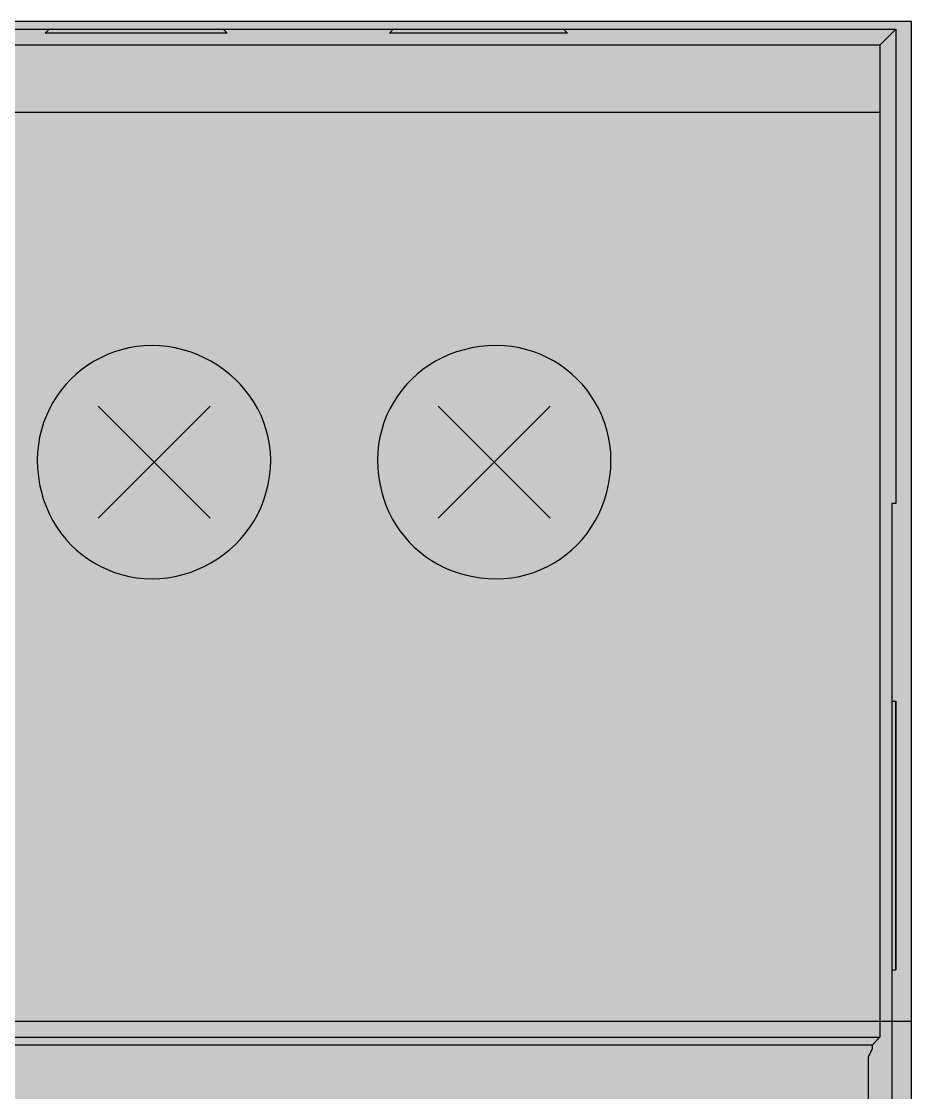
# Model space of a CAD drawing. Header units: millimetres. Extents: x 0 to 966, y -664 to 90.
# Drawn here: x 624.16 to 644, y -63.89 to -40 of the extents above; entities that cross this region are included whole.
import ezdxf

# ---------------------------------------------------------------- set-up
doc = ezdxf.new("R2010")
doc.units = ezdxf.units.MM
for name, color, linetype in [('HDL_BODY', 7, 'Continuous'), ('HDL_COLOUR', 7, 'Continuous'), ('HDL_DETAIL', 7, 'Continuous'), ('HDL_PRINT', 7, 'Continuous')]:
    doc.layers.add(name, color=color, linetype=linetype)

# ---------------------------------------------------------------- blocks, each defined once
blk = doc.blocks.new('M_R8.16.1_FRONT')
at = {"layer": 'HDL_BODY', "true_color": 0x202126}
blk.add_hatch(color=250, dxfattribs=at).paths.add_polyline_path([(0, 0), (144, 0), (144, 90), (0, 90)])
at = {"layer": 'HDL_BODY', "true_color": 0x2a2a30}
blk.add_hatch(color=250, dxfattribs=at).paths.add_polyline_path([(0.4, 20.52), (143.6, 20.52), (143.6, 68.31), (0.4, 68.31)])
at = {"layer": 'HDL_COLOUR', "true_color": 0x1a332c}
for points in [[(129.716, 80.215), (129.71, 80.39), (129.691, 80.562), (129.66, 80.73), (129.618, 80.894), (129.565, 81.054), (129.501, 81.209), (129.427, 81.36), (129.344, 81.504), (129.251, 81.643), (129.15, 81.776), (129.04, 81.902), (128.922, 82.022), (128.797, 82.134), (128.666, 82.238), (128.527, 82.334), (128.383, 82.421), (128.234, 82.5), (128.079, 82.57), (127.92, 82.629), (127.756, 82.679), (127.589, 82.719), (127.419, 82.747), (127.246, 82.765), (127.07, 82.771), (126.896, 82.765), (126.724, 82.747), (126.556, 82.719), (126.391, 82.679), (126.231, 82.629), (126.076, 82.57), (125.926, 82.5), (125.781, 82.421), (125.642, 82.334), (125.509, 82.238), (125.382, 82.134), (125.263, 82.022), (125.151, 81.902), (125.047, 81.776), (124.951, 81.643), (124.863, 81.504), (124.784, 81.36), (124.715, 81.209), (124.655, 81.054), (124.605, 80.894), (124.566, 80.73), (124.537, 80.562), (124.52, 80.39), (124.514, 80.215), (124.52, 80.03), (124.537, 79.848), (124.566, 79.671), (124.605, 79.499), (124.655, 79.331), (124.715, 79.169), (124.784, 79.013), (124.863, 78.863), (124.951, 78.719), (125.047, 78.582), (125.151, 78.453), (125.263, 78.33), (125.382, 78.216), (125.509, 78.11), (125.642, 78.012), (125.781, 77.923), (125.926, 77.843), (126.076, 77.773), (126.231, 77.712), (126.391, 77.662), (126.556, 77.622), (126.724, 77.594), (126.896, 77.576), (127.07, 77.57), (127.246, 77.576), (127.419, 77.594), (127.589, 77.622), (127.756, 77.662), (127.92, 77.712), (128.079, 77.773), (128.234, 77.843), (128.383, 77.923), (128.527, 78.012), (128.666, 78.11), (128.797, 78.216), (128.922, 78.33), (129.04, 78.453), (129.15, 78.582), (129.251, 78.719), (129.344, 78.863), (129.427, 79.013), (129.501, 79.169), (129.565, 79.331), (129.618, 79.499), (129.66, 79.671), (129.691, 79.848), (129.71, 80.03), (129.716, 80.215)], [(137.299, 80.215), (137.294, 80.39), (137.276, 80.562), (137.247, 80.73), (137.208, 80.894), (137.158, 81.054), (137.098, 81.209), (137.029, 81.36), (136.95, 81.504), (136.862, 81.643), (136.766, 81.776), (136.662, 81.902), (136.55, 82.022), (136.431, 82.134), (136.305, 82.238), (136.172, 82.334), (136.033, 82.421), (135.888, 82.5), (135.737, 82.57), (135.582, 82.629), (135.422, 82.679), (135.258, 82.719), (135.09, 82.747), (134.918, 82.765), (134.743, 82.771), (134.557, 82.765), (134.376, 82.747), (134.199, 82.719), (134.026, 82.679), (133.859, 82.629), (133.697, 82.57), (133.54, 82.5), (133.39, 82.421), (133.247, 82.334), (133.11, 82.238), (132.98, 82.134), (132.858, 82.022), (132.743, 81.902), (132.637, 81.776), (132.539, 81.643), (132.45, 81.504), (132.37, 81.36), (132.3, 81.209), (132.239, 81.054), (132.189, 80.894), (132.149, 80.73), (132.121, 80.562), (132.103, 80.39), (132.097, 80.215), (132.103, 80.037), (132.119, 79.862), (132.145, 79.692), (132.182, 79.526), (132.228, 79.364), (132.284, 79.208), (132.349, 79.056), (132.423, 78.91), (132.506, 78.77), (132.596, 78.636), (132.695, 78.509), (132.802, 78.388), (132.915, 78.274), (133.036, 78.168), (133.164, 78.069), (133.298, 77.979), (133.438, 77.896), (133.584, 77.822), (133.735, 77.757), (133.892, 77.701), (134.053, 77.655), (134.22, 77.618), (134.39, 77.592), (134.565, 77.576), (134.743, 77.57), (134.918, 77.576), (135.09, 77.594), (135.258, 77.622), (135.422, 77.662), (135.582, 77.712), (135.737, 77.773), (135.888, 77.843), (136.033, 77.923), (136.172, 78.012), (136.305, 78.11), (136.431, 78.216), (136.55, 78.33), (136.662, 78.453), (136.766, 78.582), (136.862, 78.719), (136.95, 78.863), (137.029, 79.013), (137.098, 79.169), (137.158, 79.331), (137.208, 79.499), (137.247, 79.671), (137.276, 79.848), (137.294, 80.03), (137.299, 80.215)]]:
    blk.add_hatch(color=250, dxfattribs=at).paths.add_polyline_path(points)
at = {"layer": 'HDL_COLOUR', "true_color": 0x9ea4a8}
for points in [[(128.936, 80.17), (128.92, 80.408), (128.874, 80.642), (128.797, 80.867), (128.692, 81.081), (128.56, 81.278), (128.403, 81.457), (128.224, 81.614), (128.025, 81.747), (127.812, 81.852), (127.586, 81.929), (127.353, 81.975), (127.115, 81.991), (126.877, 81.975), (126.644, 81.929), (126.418, 81.852), (126.205, 81.747), (126.007, 81.614), (125.828, 81.457), (125.671, 81.278), (125.538, 81.081), (125.433, 80.867), (125.356, 80.642), (125.31, 80.408), (125.294, 80.17), (125.31, 79.933), (125.356, 79.699), (125.433, 79.474), (125.538, 79.26), (125.671, 79.062), (125.828, 78.883), (126.007, 78.726), (126.205, 78.594), (126.418, 78.489), (126.644, 78.412), (126.877, 78.366), (127.115, 78.35), (127.353, 78.366), (127.586, 78.412), (127.812, 78.489), (128.025, 78.594), (128.224, 78.726), (128.403, 78.883), (128.56, 79.062), (128.692, 79.26), (128.797, 79.474), (128.874, 79.699), (128.92, 79.933)], [(136.519, 80.17), (136.504, 80.408), (136.457, 80.642), (136.38, 80.867), (136.275, 81.081), (136.143, 81.278), (135.986, 81.457), (135.807, 81.614), (135.609, 81.747), (135.395, 81.852), (135.17, 81.929), (134.936, 81.975), (134.698, 81.991), (134.461, 81.975), (134.227, 81.929), (134.001, 81.852), (133.788, 81.747), (133.59, 81.614), (133.411, 81.457), (133.254, 81.278), (133.121, 81.081), (133.016, 80.867), (132.94, 80.642), (132.893, 80.408), (132.877, 80.17), (132.893, 79.933), (132.94, 79.699), (133.016, 79.474), (133.121, 79.26), (133.254, 79.062), (133.411, 78.883), (133.59, 78.726), (133.788, 78.594), (134.001, 78.489), (134.227, 78.412), (134.461, 78.366), (134.698, 78.35), (134.936, 78.366), (135.17, 78.412), (135.395, 78.489), (135.609, 78.594), (135.807, 78.726), (135.986, 78.883), (136.143, 79.062), (136.275, 79.26), (136.38, 79.474), (136.457, 79.699), (136.504, 79.933)]]:
    blk.add_hatch(color=253, dxfattribs=at).paths.add_polyline_path(points)
at = {"layer": 'HDL_PRINT', "true_color": 0xdee1e9}
for points in [[(127.246, 82.771), (126.895, 82.771), (126.895, 85.415), (129.627, 85.415), (131.567, 83.476), (131.302, 83.211), (129.451, 85.064), (127.246, 85.064), (127.246, 82.771)], [(134.919, 82.771), (134.564, 82.771), (134.564, 85.064), (132.008, 85.064), (132.008, 85.415), (134.919, 85.415), (134.919, 82.771)], [(129.627, 75.28), (130.862, 77.481), (132.183, 75.279), (129.627, 75.28)], [(126.63, 75.28), (126.365, 75.28), (126.365, 76.6), (126.36, 76.568), (126.345, 76.544), (126.323, 76.523), (126.295, 76.504), (126.262, 76.484), (126.226, 76.458), (126.189, 76.425), (126.145, 76.418), (126.103, 76.402), (126.067, 76.38), (126.037, 76.359), (126.018, 76.342), (126.011, 76.336), (126.011, 76.514), (126.049, 76.551), (126.087, 76.589), (126.125, 76.626), (126.163, 76.664), (126.201, 76.701), (126.239, 76.739), (126.276, 76.776), (126.314, 76.781), (126.35, 76.796), (126.384, 76.818), (126.412, 76.847), (126.435, 76.88), (126.449, 76.916), (126.454, 76.954), (126.63, 76.954), (126.63, 75.28)], [(127.07, 75.72), (127.335, 75.72), (127.336, 75.676), (127.338, 75.635), (127.346, 75.599), (127.361, 75.57), (127.385, 75.551), (127.422, 75.544), (127.46, 75.507), (127.488, 75.481), (127.511, 75.466), (127.534, 75.458), (127.562, 75.455), (127.6, 75.455), (127.637, 75.455), (127.675, 75.457), (127.713, 75.462), (127.75, 75.472), (127.789, 75.488), (127.827, 75.511), (127.865, 75.544), (127.897, 75.581), (127.92, 75.619), (127.935, 75.657), (127.945, 75.695), (127.949, 75.733), (127.951, 75.771), (127.951, 75.809), (127.951, 75.879), (127.949, 75.94), (127.945, 75.993), (127.935, 76.04), (127.92, 76.082), (127.897, 76.122), (127.865, 76.16), (127.831, 76.165), (127.804, 76.178), (127.779, 76.195), (127.75, 76.214), (127.714, 76.232), (127.665, 76.244), (127.6, 76.249), (127.593, 76.243), (127.574, 76.226), (127.544, 76.205), (127.508, 76.183), (127.466, 76.167), (127.422, 76.16), (127.335, 76.071), (127.16, 76.071), (127.335, 76.954), (128.13, 76.954), (128.13, 76.69), (127.422, 76.69), (127.335, 76.249), (127.397, 76.282), (127.452, 76.313), (127.501, 76.343), (127.544, 76.369), (127.584, 76.392), (127.62, 76.41), (127.654, 76.421), (127.686, 76.425), (127.749, 76.421), (127.805, 76.41), (127.853, 76.392), (127.897, 76.369), (127.936, 76.343), (127.973, 76.313), (128.007, 76.282), (128.041, 76.249), (128.074, 76.212), (128.106, 76.169), (128.135, 76.122), (128.162, 76.072), (128.184, 76.023), (128.201, 75.976), (128.212, 75.933), (128.216, 75.895), (128.212, 75.833), (128.201, 75.777), (128.184, 75.725), (128.162, 75.675), (128.135, 75.625), (128.106, 75.573), (128.074, 75.517), (128.041, 75.455), (128.003, 75.422), (127.959, 75.39), (127.908, 75.36), (127.853, 75.334), (127.793, 75.312), (127.731, 75.294), (127.666, 75.283), (127.6, 75.28), (127.557, 75.284), (127.507, 75.297), (127.451, 75.313), (127.395, 75.332), (127.34, 75.349), (127.289, 75.361), (127.246, 75.366), (127.217, 75.403), (127.195, 75.446), (127.176, 75.493), (127.159, 75.543), (127.142, 75.592), (127.123, 75.639), (127.1, 75.683), (127.07, 75.72)], [(134.213, 75.279), (134.038, 75.279), (134.038, 76.6), (134, 76.564), (133.971, 76.536), (133.948, 76.514), (133.925, 76.491), (133.897, 76.463), (133.859, 76.425), (133.822, 76.42), (133.784, 76.407), (133.747, 76.39), (133.709, 76.371), (133.672, 76.353), (133.634, 76.341), (133.597, 76.336), (133.597, 76.514), (133.659, 76.547), (133.713, 76.579), (133.762, 76.612), (133.805, 76.645), (133.844, 76.678), (133.88, 76.711), (133.915, 76.743), (133.948, 76.776), (133.982, 76.781), (134.007, 76.796), (134.028, 76.818), (134.047, 76.847), (134.067, 76.88), (134.092, 76.916), (134.124, 76.954), (134.213, 76.954), (134.213, 75.279)], [(129.716, 71.225), (129.716, 74.31), (130.067, 74.31), (130.067, 73.075), (131.657, 73.075), (131.657, 74.31), (132.097, 74.31), (132.097, 71.225), (131.657, 71.225), (131.657, 72.721), (130.067, 72.721), (130.067, 71.225), (129.716, 71.225)]]:
    blk.add_hatch(color=254, dxfattribs=at).paths.add_polyline_path(points)
h = blk.add_hatch(color=254, dxfattribs=at)
h.paths.add_polyline_path([(135.799, 76.514), (135.624, 76.514), (135.586, 76.557), (135.561, 76.598), (135.546, 76.634), (135.538, 76.663), (135.535, 76.683), (135.535, 76.69), (135.497, 76.722), (135.46, 76.745), (135.422, 76.76), (135.385, 76.769), (135.347, 76.774), (135.31, 76.776), (135.273, 76.776), (135.263, 76.776), (135.236, 76.776), (135.196, 76.776), (135.147, 76.776), (135.094, 76.776), (135.089, 76.739), (135.077, 76.701), (135.06, 76.664), (135.042, 76.626), (135.025, 76.589), (135.013, 76.551), (135.008, 76.514), (134.975, 76.476), (134.951, 76.436), (134.935, 76.393), (134.926, 76.345), (134.921, 76.291), (134.919, 76.23), (134.919, 76.16), (134.957, 76.198), (134.985, 76.226), (135.007, 76.249), (135.03, 76.272), (135.057, 76.299), (135.094, 76.336), (135.139, 76.336), (135.183, 76.336), (135.228, 76.336), (135.272, 76.336), (135.316, 76.336), (135.359, 76.336), (135.397, 76.335), (135.435, 76.334), (135.473, 76.329), (135.51, 76.32), (135.548, 76.304), (135.586, 76.281), (135.624, 76.249), (135.676, 76.217), (135.717, 76.178), (135.747, 76.135), (135.769, 76.087), (135.784, 76.036), (135.793, 75.981), (135.798, 75.925), (135.799, 75.867), (135.799, 75.809), (135.799, 75.771), (135.797, 75.733), (135.793, 75.695), (135.783, 75.657), (135.768, 75.619), (135.745, 75.581), (135.713, 75.544), (135.708, 75.506), (135.693, 75.47), (135.671, 75.437), (135.642, 75.408), (135.609, 75.386), (135.573, 75.371), (135.535, 75.366), (135.497, 75.334), (135.46, 75.311), (135.422, 75.296), (135.385, 75.286), (135.347, 75.281), (135.31, 75.28), (135.273, 75.279), (135.21, 75.283), (135.155, 75.294), (135.106, 75.311), (135.062, 75.334), (135.023, 75.36), (134.986, 75.39), (134.952, 75.422), (134.919, 75.455), (134.871, 75.508), (134.833, 75.561), (134.803, 75.616), (134.781, 75.672), (134.765, 75.731), (134.754, 75.792), (134.748, 75.856), (134.744, 75.923), (134.743, 75.995), (134.743, 76.071), (134.745, 76.172), (134.753, 76.263), (134.764, 76.346), (134.779, 76.421), (134.797, 76.49), (134.818, 76.554), (134.841, 76.613), (134.866, 76.669), (134.892, 76.723), (134.919, 76.776), (134.956, 76.809), (135, 76.841), (135.051, 76.872), (135.106, 76.899), (135.166, 76.921), (135.229, 76.939), (135.293, 76.95), (135.359, 76.954), (135.397, 76.954), (135.435, 76.952), (135.473, 76.947), (135.51, 76.938), (135.548, 76.922), (135.586, 76.898), (135.624, 76.865), (135.657, 76.832), (135.689, 76.797), (135.719, 76.761), (135.745, 76.722), (135.767, 76.679), (135.785, 76.63), (135.796, 76.576), (135.799, 76.514)])
h.paths.add_polyline_path([(134.919, 75.809), (134.925, 75.802), (134.942, 75.783), (134.963, 75.753), (134.985, 75.716), (135.001, 75.675), (135.008, 75.631), (135.014, 75.594), (135.03, 75.567), (135.051, 75.544), (135.072, 75.521), (135.088, 75.493), (135.094, 75.455), (135.147, 75.455), (135.196, 75.455), (135.236, 75.455), (135.263, 75.455), (135.273, 75.455), (135.31, 75.455), (135.347, 75.457), (135.385, 75.462), (135.422, 75.472), (135.46, 75.488), (135.497, 75.511), (135.535, 75.544), (135.54, 75.581), (135.552, 75.619), (135.57, 75.657), (135.589, 75.695), (135.606, 75.733), (135.619, 75.771), (135.624, 75.809), (135.619, 75.879), (135.606, 75.938), (135.589, 75.986), (135.57, 76.023), (135.552, 76.05), (135.54, 76.066), (135.535, 76.071), (135.497, 76.104), (135.46, 76.128), (135.422, 76.143), (135.385, 76.153), (135.347, 76.158), (135.31, 76.16), (135.273, 76.16), (135.228, 76.16), (135.187, 76.157), (135.15, 76.149), (135.121, 76.134), (135.101, 76.108), (135.094, 76.071), (135.057, 76.066), (135.022, 76.05), (134.989, 76.023), (134.96, 75.986), (134.938, 75.938), (134.924, 75.879), (134.919, 75.809)])
at = {"layer": 'HDL_DETAIL', "color": 251, "true_color": 0x52555c}
for points in [[(0, 0), (144, 0), (144, 90), (0, 90), (0, 0)], [(143.648, 89.824), (143.648, 89.824)], [(143.648, 89.824), (143.648, 89.824)], [(143.648, 89.824), (143.648, 89.824)], [(143.296, 89.47), (143.296, 89.47)], [(143.296, 89.47), (143.296, 89.47)], [(143.296, 87.971), (143.296, 87.971)], [(143.296, 87.971), (143.296, 87.971)], [(129.716, 80.215), (129.71, 80.39), (129.691, 80.562), (129.66, 80.73), (129.618, 80.894), (129.565, 81.054), (129.501, 81.209), (129.427, 81.36), (129.344, 81.504), (129.251, 81.643), (129.15, 81.776), (129.04, 81.902), (128.922, 82.022), (128.797, 82.134), (128.666, 82.238), (128.527, 82.334), (128.383, 82.421), (128.234, 82.5), (128.079, 82.57), (127.92, 82.629), (127.756, 82.679), (127.589, 82.719), (127.419, 82.747), (127.246, 82.765), (127.07, 82.771), (126.896, 82.765), (126.724, 82.747), (126.556, 82.719), (126.391, 82.679), (126.231, 82.629), (126.076, 82.57), (125.926, 82.5), (125.781, 82.421), (125.642, 82.334), (125.509, 82.238), (125.382, 82.134), (125.263, 82.022), (125.151, 81.902), (125.047, 81.776), (124.951, 81.643), (124.863, 81.504), (124.784, 81.36), (124.715, 81.209), (124.655, 81.054), (124.605, 80.894), (124.566, 80.73), (124.537, 80.562), (124.52, 80.39), (124.514, 80.215), (124.52, 80.03), (124.537, 79.848), (124.566, 79.671), (124.605, 79.499), (124.655, 79.331), (124.715, 79.169), (124.784, 79.013), (124.863, 78.863), (124.951, 78.719), (125.047, 78.582), (125.151, 78.453), (125.263, 78.33), (125.382, 78.216), (125.509, 78.11), (125.642, 78.012), (125.781, 77.923), (125.926, 77.843), (126.076, 77.773), (126.231, 77.712), (126.391, 77.662), (126.556, 77.622), (126.724, 77.594), (126.896, 77.576), (127.07, 77.57), (127.246, 77.576), (127.419, 77.594), (127.589, 77.622), (127.756, 77.662), (127.92, 77.712), (128.079, 77.773), (128.234, 77.843), (128.383, 77.923), (128.527, 78.012), (128.666, 78.11), (128.797, 78.216), (128.922, 78.33), (129.04, 78.453), (129.15, 78.582), (129.251, 78.719), (129.344, 78.863), (129.427, 79.013), (129.501, 79.169), (129.565, 79.331), (129.618, 79.499), (129.66, 79.671), (129.691, 79.848), (129.71, 80.03), (129.716, 80.215)], [(137.299, 80.215), (137.294, 80.39), (137.276, 80.562), (137.247, 80.73), (137.208, 80.894), (137.158, 81.054), (137.098, 81.209), (137.029, 81.36), (136.95, 81.504), (136.862, 81.643), (136.766, 81.776), (136.662, 81.902), (136.55, 82.022), (136.431, 82.134), (136.305, 82.238), (136.172, 82.334), (136.033, 82.421), (135.888, 82.5), (135.737, 82.57), (135.582, 82.629), (135.422, 82.679), (135.258, 82.719), (135.09, 82.747), (134.918, 82.765), (134.743, 82.771), (134.557, 82.765), (134.376, 82.747), (134.199, 82.719), (134.026, 82.679), (133.859, 82.629), (133.697, 82.57), (133.54, 82.5), (133.39, 82.421), (133.247, 82.334), (133.11, 82.238), (132.98, 82.134), (132.858, 82.022), (132.743, 81.902), (132.637, 81.776), (132.539, 81.643), (132.45, 81.504), (132.37, 81.36), (132.3, 81.209), (132.239, 81.054), (132.189, 80.894), (132.149, 80.73), (132.121, 80.562), (132.103, 80.39), (132.097, 80.215), (132.103, 80.037), (132.119, 79.862), (132.145, 79.692), (132.182, 79.526), (132.228, 79.364), (132.284, 79.208), (132.349, 79.056), (132.423, 78.91), (132.506, 78.77), (132.596, 78.636), (132.695, 78.509), (132.802, 78.388), (132.915, 78.274), (133.036, 78.168), (133.164, 78.069), (133.298, 77.979), (133.438, 77.896), (133.584, 77.822), (133.735, 77.757), (133.892, 77.701), (134.053, 77.655), (134.22, 77.618), (134.39, 77.592), (134.565, 77.576), (134.743, 77.57), (134.918, 77.576), (135.09, 77.594), (135.258, 77.622), (135.422, 77.662), (135.582, 77.712), (135.737, 77.773), (135.888, 77.843), (136.033, 77.923), (136.172, 78.012), (136.305, 78.11), (136.431, 78.216), (136.55, 78.33), (136.662, 78.453), (136.766, 78.582), (136.862, 78.719), (136.95, 78.863), (137.029, 79.013), (137.098, 79.169), (137.158, 79.331), (137.208, 79.499), (137.247, 79.671), (137.276, 79.848), (137.294, 80.03), (137.299, 80.215)], [(143.561, 79.245), (143.561, 79.245)], [(143.648, 79.245), (143.648, 79.245)], [(143.648, 79.245), (143.648, 79.245)], [(143.561, 77.306), (143.561, 77.306)], [(143.561, 75.101), (143.561, 75.101)], [(143.561, 75.101), (143.561, 75.101)], [(143.561, 75.101), (143.561, 75.101)], [(143.561, 75.101), (143.561, 75.101)], [(143.561, 75.101), (143.561, 75.101)], [(143.561, 75.101), (143.561, 75.101)], [(143.561, 75.101), (143.561, 75.101)], [(143.561, 75.101), (143.561, 75.101)], [(143.561, 75.101), (143.561, 75.101)], [(143.561, 75.101), (143.561, 75.101)], [(143.561, 75.101), (143.561, 75.101)], [(143.561, 75.101), (143.561, 75.101)], [(143.561, 75.101), (143.561, 75.101)], [(143.561, 75.101), (143.561, 75.101)], [(143.561, 75.101), (143.561, 75.101)], [(143.561, 75.101), (143.561, 75.101)], [(143.561, 75.101), (143.561, 75.101)], [(143.561, 75.101), (143.561, 75.101)], [(143.561, 75.101), (143.561, 75.101)], [(143.561, 75.101), (143.561, 75.101)], [(143.561, 75.101), (143.561, 75.101)], [(143.561, 75.101), (143.561, 75.101)], [(143.561, 75.101), (143.561, 75.101)], [(143.561, 75.101), (143.561, 75.101)], [(143.561, 75.101), (143.561, 75.101)], [(143.561, 74.839), (143.561, 74.839)], [(143.648, 74.839), (143.648, 74.839)], [(143.648, 74.839), (143.648, 74.839)], [(143.648, 74.839), (143.648, 74.839)], [(143.561, 68.845), (143.561, 68.845)], [(143.648, 68.845), (143.648, 68.845)], [(143.648, 68.845), (143.648, 68.845)], [(143.648, 68.845), (143.648, 68.845)], [(143.561, 68.58), (143.561, 68.58)], [(143.561, 68.58), (143.561, 68.58)], [(143.561, 68.58), (143.561, 68.58)], [(143.561, 68.58), (143.561, 68.58)], [(143.561, 68.58), (143.561, 68.58)], [(143.561, 68.58), (143.561, 68.58)], [(143.561, 68.58), (143.561, 68.58)], [(143.561, 68.58), (143.561, 68.58)], [(143.561, 68.58), (143.561, 68.58)], [(143.561, 68.58), (143.561, 68.58)], [(143.561, 68.58), (143.561, 68.58)], [(143.561, 68.58), (143.561, 68.58)], [(143.561, 68.58), (143.561, 68.58)], [(143.561, 68.58), (143.561, 68.58)], [(143.561, 68.58), (143.561, 68.58)], [(143.561, 68.58), (143.561, 68.58)], [(143.561, 68.58), (143.561, 68.58)], [(143.561, 68.58), (143.561, 68.58)], [(143.561, 68.58), (143.561, 68.58)], [(143.561, 68.58), (143.561, 68.58)], [(143.561, 68.58), (143.561, 68.58)], [(143.561, 68.58), (143.561, 68.58)], [(143.561, 68.58), (143.561, 68.58)], [(143.561, 68.58), (143.561, 68.58)], [(143.561, 68.58), (143.561, 68.58)], [(0, 22.301), (144, 22.301), (144, 67.697), (0, 67.697), (0, 22.301)], [(143.121, 67.17), (143.121, 67.17)], [(143.121, 67.17), (143.121, 67.17)], [(143.296, 67.345), (143.296, 67.345)], [(143.296, 67.345), (143.296, 67.345)], [(143.296, 67.345), (143.296, 67.345)], [(143.561, 66.375), (143.561, 66.375)]]:
    blk.add_lwpolyline(points, close=True, dxfattribs=at)
for points in [[(78.041, 89.824), (143.648, 89.824)], [(78.041, 89.824), (143.648, 89.824)], [(78.041, 89.824), (143.648, 89.824)], [(78.041, 89.824), (143.648, 89.824)], [(78.041, 89.824), (143.648, 89.824)], [(78.041, 89.824), (143.648, 89.824)], [(78.041, 89.824), (143.648, 89.824)], [(78.041, 89.824), (143.648, 89.824)], [(78.041, 89.824), (143.648, 89.824)], [(78.041, 89.824), (143.648, 89.824)], [(78.041, 89.824), (143.648, 89.824)], [(78.041, 89.824), (143.648, 89.824)], [(78.041, 89.824), (143.648, 89.824)], [(78.041, 89.824), (143.648, 89.824)], [(78.041, 89.824), (143.648, 89.824)], [(78.041, 89.824), (143.648, 89.824)], [(78.041, 89.824), (143.648, 89.824)], [(78.041, 89.824), (143.648, 89.824)], [(78.041, 89.824), (143.648, 89.824)], [(78.041, 89.824), (143.648, 89.824)], [(78.041, 89.824), (143.648, 89.824)], [(124.689, 89.735), (124.779, 89.824)], [(128.746, 89.735), (128.657, 89.735), (128.306, 89.735), (127.865, 89.735), (127.335, 89.735), (126.716, 89.735), (126.1, 89.735), (125.57, 89.735), (125.13, 89.735), (124.779, 89.735), (124.689, 89.735)], [(124.779, 89.824), (125.13, 89.824), (125.57, 89.824), (126.1, 89.824), (126.716, 89.824), (127.335, 89.824), (127.865, 89.824), (128.306, 89.824), (128.657, 89.824), (128.746, 89.735)], [(132.362, 89.735), (132.448, 89.824)], [(136.329, 89.735), (136.24, 89.735), (135.978, 89.735), (135.535, 89.735), (134.919, 89.735), (134.302, 89.735), (133.683, 89.735), (133.154, 89.735), (132.713, 89.735), (132.448, 89.735), (132.362, 89.735)], [(132.448, 89.824), (132.713, 89.824), (133.154, 89.824), (133.683, 89.824), (134.302, 89.824), (134.919, 89.824), (135.535, 89.824), (135.978, 89.824), (136.24, 89.824), (136.329, 89.735)], [(143.648, 89.824), (143.296, 89.47)], [(143.648, 89.824), (143.296, 89.47)], [(143.648, 89.824), (143.296, 89.47)], [(143.648, 89.824), (143.296, 89.47)], [(143.648, 89.824), (143.296, 89.47)], [(143.648, 89.824), (143.296, 89.47)], [(143.648, 89.824), (143.296, 89.47)], [(143.648, 89.824), (143.296, 89.47)], [(143.648, 89.824), (143.296, 89.47)], [(143.648, 89.824), (143.296, 89.47)], [(143.648, 89.824), (143.296, 89.47)], [(143.648, 89.824), (143.296, 89.47)], [(143.648, 89.824), (143.296, 89.47)], [(143.648, 89.824), (143.296, 89.47)], [(143.648, 89.824), (143.296, 89.47)], [(143.648, 89.824), (143.296, 89.47)], [(143.648, 89.824), (143.296, 89.47)], [(143.648, 89.824), (143.296, 89.47)], [(143.648, 89.824), (143.296, 89.47)], [(143.648, 89.824), (143.296, 89.47)], [(143.648, 89.824), (143.296, 89.47)], [(143.648, 89.824), (143.648, 79.245)], [(143.648, 89.824), (143.648, 79.245)], [(143.648, 89.824), (143.648, 79.245)], [(143.648, 89.824), (143.648, 79.245)], [(143.648, 89.824), (143.648, 79.245)], [(143.648, 89.824), (143.648, 79.245)], [(143.648, 89.824), (143.648, 79.245)], [(143.648, 89.824), (143.648, 79.245)], [(143.648, 89.824), (143.648, 79.245)], [(143.648, 89.824), (143.648, 79.245)], [(143.648, 89.824), (143.648, 79.245)], [(143.648, 89.824), (143.648, 79.245)], [(143.648, 89.824), (143.648, 79.245)], [(143.648, 89.824), (143.648, 79.245)], [(143.648, 89.824), (143.648, 79.245)], [(143.648, 89.824), (143.648, 79.245)], [(143.648, 89.824), (143.648, 79.245)], [(143.648, 89.824), (143.648, 79.245)], [(143.648, 89.824), (143.648, 79.245)], [(143.648, 89.824), (143.648, 79.245)], [(143.648, 89.824), (143.648, 79.245)], [(143.296, 89.47), (0, 89.47)], [(143.296, 89.47), (0, 89.47)], [(143.296, 89.47), (0, 89.47)], [(143.296, 89.47), (0, 89.47)], [(143.296, 89.47), (0, 89.47)], [(143.296, 89.47), (0, 89.47)], [(143.296, 89.47), (0, 89.47)], [(143.296, 89.47), (0, 89.47)], [(143.296, 89.47), (0, 89.47)], [(143.296, 89.47), (0, 89.47)], [(143.296, 89.47), (0, 89.47)], [(143.296, 89.47), (0, 89.47)], [(143.296, 89.47), (0, 89.47)], [(143.296, 89.47), (0, 89.47)], [(143.296, 89.47), (0, 89.47)], [(143.296, 89.47), (0, 89.47)], [(143.296, 89.47), (0, 89.47)], [(143.296, 89.47), (0, 89.47)], [(143.296, 89.47), (0, 89.47)], [(143.296, 89.47), (0, 89.47)], [(143.296, 89.47), (0, 89.47)], [(143.296, 89.47), (143.296, 89.381), (143.296, 89.206), (143.296, 88.855), (143.296, 88.414), (143.296, 87.971)], [(143.296, 87.971), (0.088, 87.971)], [(143.296, 87.971), (0.088, 87.971)], [(143.296, 87.971), (0.088, 87.971)], [(143.296, 87.971), (0.088, 87.971)], [(143.296, 87.971), (0.088, 87.971)], [(143.296, 87.971), (0.088, 87.971)], [(143.296, 87.971), (0.088, 87.971)], [(143.296, 87.971), (0.088, 87.971)], [(143.296, 87.971), (0.088, 87.971)], [(143.296, 87.971), (0.088, 87.971)], [(143.296, 87.971), (0.088, 87.971)], [(143.296, 87.971), (0.088, 87.971)], [(143.296, 87.971), (0.088, 87.971)], [(143.296, 87.971), (0.088, 87.971)], [(143.296, 87.971), (0.088, 87.971)], [(143.296, 87.971), (0.088, 87.971)], [(143.296, 87.971), (0.088, 87.971)], [(143.296, 87.971), (0.088, 87.971)], [(143.296, 87.971), (0.088, 87.971)], [(143.296, 87.971), (0.088, 87.971)], [(143.296, 87.971), (0.088, 87.971)], [(143.296, 87.971), (143.296, 67.345)], [(143.296, 87.971), (143.296, 67.345)], [(143.296, 87.971), (143.296, 67.345)], [(143.296, 87.971), (143.296, 67.345)], [(143.296, 87.971), (143.296, 67.345)], [(143.296, 87.971), (143.296, 67.345)], [(143.296, 87.971), (143.296, 67.345)], [(143.296, 87.971), (143.296, 67.345)], [(143.296, 87.971), (143.296, 67.345)], [(143.296, 87.971), (143.296, 67.345)], [(143.296, 87.971), (143.296, 67.345)], [(143.296, 87.971), (143.296, 67.345)], [(143.296, 87.971), (143.296, 67.345)], [(143.296, 87.971), (143.296, 67.345)], [(143.296, 87.971), (143.296, 67.345)], [(143.296, 87.971), (143.296, 67.345)], [(143.296, 87.971), (143.296, 67.345)], [(143.296, 87.971), (143.296, 67.345)], [(143.296, 87.971), (143.296, 67.345)], [(143.296, 87.971), (143.296, 67.345)], [(143.296, 87.971), (143.296, 67.345)], [(143.561, 79.245), (143.561, 79.156), (143.561, 78.894), (143.561, 78.451), (143.561, 77.924), (143.561, 77.306)], [(143.648, 79.245), (143.561, 79.245)], [(143.648, 79.245), (143.561, 79.245)], [(143.648, 79.245), (143.561, 79.245)], [(143.648, 79.245), (143.561, 79.245)], [(143.648, 79.245), (143.561, 79.245)], [(143.648, 79.245), (143.561, 79.245)], [(143.648, 79.245), (143.561, 79.245)], [(143.648, 79.245), (143.561, 79.245)], [(143.648, 79.245), (143.561, 79.245)], [(143.648, 79.245), (143.561, 79.245)], [(143.648, 79.245), (143.561, 79.245)], [(143.648, 79.245), (143.561, 79.245)], [(143.648, 79.245), (143.561, 79.245)], [(143.648, 79.245), (143.561, 79.245)], [(143.648, 79.245), (143.561, 79.245)], [(143.648, 79.245), (143.561, 79.245)], [(143.648, 79.245), (143.561, 79.245)], [(143.648, 79.245), (143.561, 79.245)], [(143.648, 79.245), (143.561, 79.245)], [(143.648, 79.245), (143.561, 79.245)], [(143.648, 79.245), (143.561, 79.245)], [(143.561, 77.306), (143.561, 75.101)], [(143.561, 77.306), (143.561, 75.101)], [(143.561, 77.306), (143.561, 75.101)], [(143.561, 77.306), (143.561, 75.101)], [(143.561, 77.306), (143.561, 75.101)], [(143.561, 77.306), (143.561, 75.101)], [(143.561, 77.306), (143.561, 75.101)], [(143.561, 77.306), (143.561, 75.101)], [(143.561, 77.306), (143.561, 75.101)], [(143.561, 77.306), (143.561, 75.101)], [(143.561, 77.306), (143.561, 75.101)], [(143.561, 77.306), (143.561, 75.101)], [(143.561, 77.306), (143.561, 75.101)], [(143.561, 77.306), (143.561, 75.101)], [(143.561, 77.306), (143.561, 75.101)], [(143.561, 77.306), (143.561, 75.101)], [(143.561, 77.306), (143.561, 75.101)], [(143.561, 77.306), (143.561, 75.101)], [(143.561, 77.306), (143.561, 75.101)], [(143.561, 77.306), (143.561, 75.101)], [(143.561, 77.306), (143.561, 75.101)], [(143.561, 75.101), (143.561, 68.58)], [(143.561, 75.101), (143.561, 68.58)], [(143.561, 75.101), (143.561, 68.58)], [(143.561, 75.101), (143.561, 68.58)], [(143.561, 75.101), (143.561, 68.58)], [(143.561, 75.101), (143.561, 68.58)], [(143.561, 75.101), (143.561, 68.58)], [(143.561, 75.101), (143.561, 68.58)], [(143.561, 75.101), (143.561, 68.58)], [(143.561, 75.101), (143.561, 68.58)], [(143.561, 75.101), (143.561, 68.58)], [(143.561, 75.101), (143.561, 68.58)], [(143.561, 75.101), (143.561, 68.58)], [(143.561, 75.101), (143.561, 68.58)], [(143.561, 75.101), (143.561, 68.58)], [(143.561, 75.101), (143.561, 68.58)], [(143.561, 75.101), (143.561, 68.58)], [(143.561, 75.101), (143.561, 68.58)], [(143.561, 75.101), (143.561, 68.58)], [(143.561, 75.101), (143.561, 68.58)], [(143.561, 75.101), (143.561, 68.58)], [(143.561, 74.839), (143.648, 74.839)], [(143.561, 74.839), (143.648, 74.839)], [(143.561, 74.839), (143.648, 74.839)], [(143.561, 74.839), (143.648, 74.839)], [(143.561, 74.839), (143.648, 74.839)], [(143.561, 74.839), (143.648, 74.839)], [(143.561, 74.839), (143.648, 74.839)], [(143.561, 74.839), (143.648, 74.839)], [(143.561, 74.839), (143.648, 74.839)], [(143.561, 74.839), (143.648, 74.839)], [(143.561, 74.839), (143.648, 74.839)], [(143.561, 74.839), (143.648, 74.839)], [(143.561, 74.839), (143.648, 74.839)], [(143.561, 74.839), (143.648, 74.839)], [(143.561, 74.839), (143.648, 74.839)], [(143.561, 74.839), (143.648, 74.839)], [(143.561, 74.839), (143.648, 74.839)], [(143.561, 74.839), (143.648, 74.839)], [(143.561, 74.839), (143.648, 74.839)], [(143.561, 74.839), (143.648, 74.839)], [(143.561, 74.839), (143.648, 74.839)], [(143.648, 68.845), (143.648, 74.839)], [(143.648, 68.845), (143.648, 74.839)], [(143.648, 68.845), (143.648, 74.839)], [(143.648, 68.845), (143.648, 74.839)], [(143.648, 68.845), (143.648, 74.839)], [(143.648, 68.845), (143.648, 74.839)], [(143.648, 68.845), (143.648, 74.839)], [(143.648, 68.845), (143.648, 74.839)], [(143.648, 68.845), (143.648, 74.839)], [(143.648, 68.845), (143.648, 74.839)], [(143.648, 68.845), (143.648, 74.839)], [(143.648, 68.845), (143.648, 74.839)], [(143.648, 68.845), (143.648, 74.839)], [(143.648, 68.845), (143.648, 74.839)], [(143.648, 68.845), (143.648, 74.839)], [(143.648, 68.845), (143.648, 74.839)], [(143.648, 68.845), (143.648, 74.839)], [(143.648, 68.845), (143.648, 74.839)], [(143.648, 68.845), (143.648, 74.839)], [(143.648, 68.845), (143.648, 74.839)], [(143.648, 68.845), (143.648, 74.839)], [(143.648, 74.839), (143.648, 68.845)], [(143.648, 74.839), (143.648, 68.845)], [(143.648, 74.839), (143.648, 68.845)], [(143.648, 74.839), (143.648, 68.845)], [(143.648, 74.839), (143.648, 68.845)], [(143.648, 74.839), (143.648, 68.845)], [(143.648, 74.839), (143.648, 68.845)], [(143.648, 74.839), (143.648, 68.845)], [(143.648, 74.839), (143.648, 68.845)], [(143.648, 74.839), (143.648, 68.845)], [(143.648, 74.839), (143.648, 68.845)], [(143.648, 74.839), (143.648, 68.845)], [(143.648, 74.839), (143.648, 68.845)], [(143.648, 74.839), (143.648, 68.845)], [(143.648, 74.839), (143.648, 68.845)], [(143.648, 74.839), (143.648, 68.845)], [(143.648, 74.839), (143.648, 68.845)], [(143.648, 74.839), (143.648, 68.845)], [(143.648, 74.839), (143.648, 68.845)], [(143.648, 74.839), (143.648, 68.845)], [(143.648, 74.839), (143.648, 68.845)], [(143.561, 68.845), (143.648, 68.845)], [(143.561, 68.845), (143.648, 68.845)], [(143.561, 68.845), (143.648, 68.845)], [(143.561, 68.845), (143.648, 68.845)], [(143.561, 68.845), (143.648, 68.845)], [(143.561, 68.845), (143.648, 68.845)], [(143.561, 68.845), (143.648, 68.845)], [(143.561, 68.845), (143.648, 68.845)], [(143.561, 68.845), (143.648, 68.845)], [(143.561, 68.845), (143.648, 68.845)], [(143.561, 68.845), (143.648, 68.845)], [(143.561, 68.845), (143.648, 68.845)], [(143.561, 68.845), (143.648, 68.845)], [(143.561, 68.845), (143.648, 68.845)], [(143.561, 68.845), (143.648, 68.845)], [(143.561, 68.845), (143.648, 68.845)], [(143.561, 68.845), (143.648, 68.845)], [(143.561, 68.845), (143.648, 68.845)], [(143.561, 68.845), (143.648, 68.845)], [(143.561, 68.845), (143.648, 68.845)], [(143.561, 68.845), (143.648, 68.845)], [(143.561, 68.58), (143.561, 66.375)], [(143.561, 68.58), (143.561, 66.375)], [(143.561, 68.58), (143.561, 66.375)], [(143.561, 68.58), (143.561, 66.375)], [(143.561, 68.58), (143.561, 66.375)], [(143.561, 68.58), (143.561, 66.375)], [(143.561, 68.58), (143.561, 66.375)], [(143.561, 68.58), (143.561, 66.375)], [(143.561, 68.58), (143.561, 66.375)], [(143.561, 68.58), (143.561, 66.375)], [(143.561, 68.58), (143.561, 66.375)], [(143.561, 68.58), (143.561, 66.375)], [(143.561, 68.58), (143.561, 66.375)], [(143.561, 68.58), (143.561, 66.375)], [(143.561, 68.58), (143.561, 66.375)], [(143.561, 68.58), (143.561, 66.375)], [(143.561, 68.58), (143.561, 66.375)], [(143.561, 68.58), (143.561, 66.375)], [(143.561, 68.58), (143.561, 66.375)], [(143.561, 68.58), (143.561, 66.375)], [(143.561, 68.58), (143.561, 66.375)], [(0.088, 67.345), (143.296, 67.345)], [(0.088, 67.345), (143.296, 67.345)], [(0.088, 67.345), (143.296, 67.345)], [(0.088, 67.345), (143.296, 67.345)], [(0.088, 67.345), (143.296, 67.345)], [(0.088, 67.345), (143.296, 67.345)], [(0.088, 67.345), (143.296, 67.345)], [(0.088, 67.345), (143.296, 67.345)], [(0.088, 67.345), (143.296, 67.345)], [(0.088, 67.345), (143.296, 67.345)], [(0.088, 67.345), (143.296, 67.345)], [(0.088, 67.345), (143.296, 67.345)], [(0.088, 67.345), (143.296, 67.345)], [(0.088, 67.345), (143.296, 67.345)], [(0.088, 67.345), (143.296, 67.345)], [(0.088, 67.345), (143.296, 67.345)], [(0.088, 67.345), (143.296, 67.345)], [(0.088, 67.345), (143.296, 67.345)], [(0.088, 67.345), (143.296, 67.345)], [(0.088, 67.345), (143.296, 67.345)], [(0.088, 67.345), (143.296, 67.345)], [(143.121, 67.17), (0.265, 67.17)], [(143.121, 67.17), (0.265, 67.17)], [(143.121, 67.17), (0.265, 67.17)], [(143.121, 67.17), (0.265, 67.17)], [(143.121, 67.17), (0.265, 67.17)], [(143.121, 67.17), (0.265, 67.17)], [(143.121, 67.17), (0.265, 67.17)], [(143.121, 67.17), (0.265, 67.17)], [(143.121, 67.17), (0.265, 67.17)], [(143.121, 67.17), (0.265, 67.17)], [(143.121, 67.17), (0.265, 67.17)], [(143.121, 67.17), (0.265, 67.17)], [(143.121, 67.17), (0.265, 67.17)], [(143.121, 67.17), (0.265, 67.17)], [(143.121, 67.17), (0.265, 67.17)], [(143.121, 67.17), (0.265, 67.17)], [(143.121, 67.17), (0.265, 67.17)], [(143.121, 67.17), (0.265, 67.17)], [(143.121, 67.17), (0.265, 67.17)], [(143.121, 67.17), (0.265, 67.17)], [(143.121, 67.17), (0.265, 67.17)], [(143.121, 67.17), (143.121, 67.08), (143.031, 66.905), (143.031, 66.551), (143.031, 66.2), (143.031, 65.846)], [(143.296, 67.345), (143.121, 67.17)], [(143.296, 67.345), (143.121, 67.17)], [(143.296, 67.345), (143.121, 67.17)], [(143.296, 67.345), (143.121, 67.17)], [(143.296, 67.345), (143.121, 67.17)], [(143.296, 67.345), (143.121, 67.17)], [(143.296, 67.345), (143.121, 67.17)], [(143.296, 67.345), (143.121, 67.17)], [(143.296, 67.345), (143.121, 67.17)], [(143.296, 67.345), (143.121, 67.17)], [(143.296, 67.345), (143.121, 67.17)], [(143.296, 67.345), (143.121, 67.17)], [(143.296, 67.345), (143.121, 67.17)], [(143.296, 67.345), (143.121, 67.17)], [(143.296, 67.345), (143.121, 67.17)], [(143.296, 67.345), (143.121, 67.17)], [(143.296, 67.345), (143.121, 67.17)], [(143.296, 67.345), (143.121, 67.17)], [(143.296, 67.345), (143.121, 67.17)], [(143.296, 67.345), (143.121, 67.17)], [(143.296, 67.345), (143.121, 67.17)], [(143.561, 66.375), (143.561, 65.759), (143.561, 65.23), (143.561, 64.79), (143.561, 64.525), (143.561, 64.435)]]:
    blk.add_lwpolyline(points, dxfattribs=at)
at = {"layer": 'HDL_DETAIL', "color": 250, "true_color": 0x25292b}
for points in [[(125.867, 78.922), (128.364, 81.419)], [(125.867, 81.419), (128.364, 78.922)], [(133.45, 78.922), (135.947, 81.419)], [(133.45, 81.419), (135.947, 78.922)]]:
    blk.add_lwpolyline(points, dxfattribs=at)

msp = doc.modelspace()

# ---------------------------------------------------------------- block references
msp.add_blockref('M_R8.16.1_FRONT', (500, -130))

doc.saveas('drawing.dxf')
